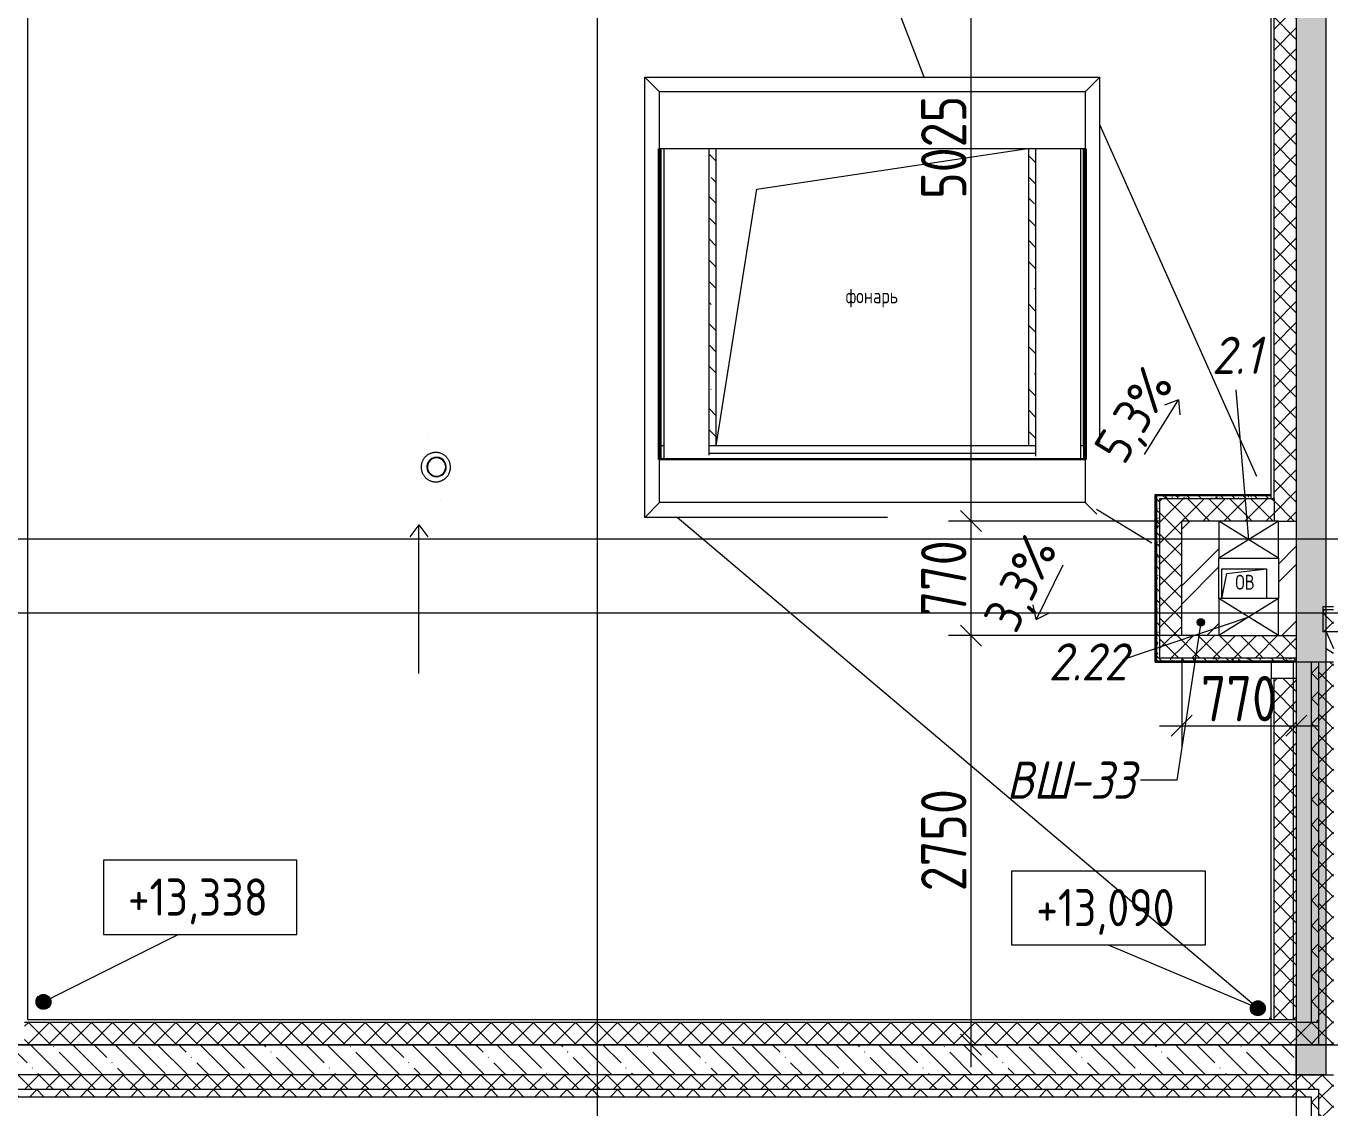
# Model space of a CAD drawing. Header units: millimetres. Extents: x -68946 to 690821, y -552984 to 293768.
# Drawn here: x 128727 to 137493, y -525181 to -517908 of the extents above; entities that cross this region are included whole.
import ezdxf

# ---------------------------------------------------------------- set-up
doc = ezdxf.new("R2010")
doc.units = ezdxf.units.MM
doc.linetypes.add('ADSK_Линия сетки', pattern=[2500, 2000, -250, 0, -250])
doc.layers.get('Defpoints').update_dxf_attribs({"color": 250})
for name, color, linetype, lineweight in [('Аннотация', 250, 'Continuous', 20), ('Крыша', 7, 'Continuous', 5), ('Марки окон', 7, 'Continuous', 9), ('Обобщенные модели', 250, 'Continuous', 9), ('Оборудование', 7, 'Continuous', 9), ('Ограждение', 7, 'Continuous', 5), ('Окна', 7, 'Continuous', 5), ('Оси', 250, 'Continuous', 9), ('Отметки', 7, 'Continuous', 9), ('Перекрытие', 7, 'Continuous', 9), ('Размеры', 7, 'Continuous', 9), ('Стены внутренние', 7, 'Continuous', 9), ('Стены наружные', 7, 'Continuous', 9), ('Стены несущие', 7, 'Continuous', 13), ('Стены отделка', 7, 'Continuous', 13), ('Стены перегородки', 7, 'Continuous', 13), ('Стены штриховка', 250, 'Continuous', 9), ('Узлы', 250, 'Continuous', 18)]:
    doc.layers.add(name, color=color, linetype=linetype, lineweight=lineweight)
doc.styles.add('GOST Common_1', font='', dxfattribs={"width": 0.9, "height": 250})
doc.styles.add('GOST Common_2', font='', dxfattribs={"width": 0.8, "height": 350})
doc.styles.add('GOST Common_I', font='', dxfattribs={"width": 0.9, "height": 250})
doc.styles.add('ISOCPEUR', font='isocpeur.ttf', dxfattribs={"width": 0.8, "height": 100})
doc.styles.add('ISOCPEUR_1', font='isocpeur.ttf', dxfattribs={"width": 0.9, "height": 250})
doc.styles.add('ISOCPEUR_I', font='isocpeui.ttf', dxfattribs={"width": 0.9, "height": 12.5})
doc.styles.add('А3', font='ГОСТ тип А.ttf')
doc.styles.get('GOST Common_1').set_extended_font_data('GOST Common')
doc.styles.get('GOST Common_2').set_extended_font_data('GOST Common')
doc.styles.get('GOST Common_I').set_extended_font_data('GOST Common', italic=True)
doc.dimstyles.new('ADSK_Основной_2_мм_1', dxfattribs={"dimscale": 304.8, "dimtxt": 201.142999, "dimasz": 0.463911, "dimexe": 0.492126, "dimexo": 0.492126, "dimgap": 0.098425, "dimtad": 1, "dimdec": 0, "dimdsep": 46, "dimtxsty": 'GOST Common_2', "dimblk1": 'OBLIQUE', "dimblk2": 'OBLIQUE', "dimsah": 1, "dimcen": 0.09, "dimdle": 0.492126, "dimazin": 0, "dimtfac": 1, "dimtdec": 4, "dimtix": 1, "dimtmove": 0, "dimatfit": 3, "dimfxl": 1, "dimtvp": 1, "dimtolj": 1, "dimtzin": 0, "dimlwd": 9, "dimlwe": 9, "dimarcsym": 2})
pattern_1 = [(135, (23667.23, -543980.64), (-142.56192, -142.56192), []), (135, (23809.8, -543980.64), (-142.56192, -142.56192), [252.016, -50.403, 3.353, -47.05])]
pattern_2 = [(45, (23667.23, -543980.64), (-70.71068, 70.71068), []), (135, (23667.23, -543980.64), (-70.71068, -70.71068), [])]
pattern_3 = [(135, (23667.23, -543980.64), (-84.85281, -84.85281), []), (225, (23667.23, -543980.64), (84.85281, -84.85281), [])]
pattern_4 = [(45, (23667.23, -543980.64), (-251.4472, 251.4472), []), (45, (23667.23, -543599.64), (-251.4472, 251.4472), [])]
pattern_5 = [(135, (23667.23, -543980.64), (-75.43415, -75.43415), [106.68, -17.78, 3.556, -17.78]), (135, (23667.23, -543905.25), (-75.43415, -75.43415), []), (50, (23667.23, -543980.64), (127.52922, -11.15758), [13.335, -146.685]), (355, (23667.23, -543980.64), (-24.66966, 133.74002), [10.668, -117.348]), (100.451, (23677.86, -543981.57), (102.85973, 122.58178), [11.333, -124.663]), (46.184, (23667.23, -543945.08), (189.75516, -29.43036), [20.002, -220.027]), (96.636, (23683.04, -543947.53), (166.1822, 173.1996), [17, -186.995]), (351.184, (23667.23, -543945.08), (166.18393, 173.19757), [16.002, -176.022]), (21, (23685.01, -543953.97), (106.130265, -71.58603), [13.335, -146.685]), (326, (23685.01, -543953.97), (43.26188, 128.93175), [10.668, -117.348]), (71.451, (23693.85, -543959.94), (149.39198, 57.34505), [11.333, -124.663]), (37.5, (23667.23, -543980.64), (2.162228, 59.188357), [3.353, -112.573, 3.353, -115.773, -117.793]), (37.5, (23667.23, -543980.64), (2.162228, 59.188357), [-235.052, 3.353, -114.44]), (7.5, (23667.23, -543980.64), (46.773857, 70.126152), [3.353, -64.567, 3.353, -109.906, -44.895]), (7.5, (23667.23, -543980.64), (46.773857, 70.126152), [-181.178, 3.353, -41.542]), (327.5, (23627.58, -543980.64), (94.913671, -4.010093), [3.353, -41.097, 3.353, -135.331, -184.023]), (327.5, (23627.58, -543980.64), (94.913671, -4.010093), [-183.134, 3.353, -180.67]), (317.5, (23609.8, -543980.64), (103.69057, 17.79882), [3.353, -54.432, 3.353, -88.748, -130.683]), (317.5, (23609.8, -543980.64), (103.69057, 17.79882), [-149.885, 3.353, -127.33])]

# ---------------------------------------------------------------- blocks, each defined once
blk = doc.blocks.new('_Wn_-As_OpeningMEP_floor__Rectangular - _Wn_-As_OpeningMEP_floor__Rectangular-32466820-АР3_Кладочный план кровли _17_930 С2-3')
at = {"layer": 'Узлы', "lineweight": 5}
for p, q in [((-150, -50), (-117.9, 117.9)), ((-117.9, 117.9), (150, 150))]:
    blk.add_line(p, q, dxfattribs=at)
blk = doc.blocks.new('_Wn_-As_OpeningMEP_floor__Rectangular - _Wn_-As_OpeningMEP_floor__Rectangular-37757487-АР3_Кладочный план кровли _17_930 С2-3')
at = {"layer": 'Узлы', "lineweight": 5}
for p, q in [((-775.5, 775.5), (1030.1, 1047)), ((-1050, -950), (-775.5, 775.5))]:
    blk.add_line(p, q, dxfattribs=at)
blk = doc.blocks.new('TN_Аэратор кровельный ТехноНИКОЛЬ - Аэратор кровельный ТехноНИКОЛЬ 160х460мм-V40-АР3_Кладочный план кровли _17_930 С2-3')
at = {"layer": 'Оборудование'}
for p, q in [((107762.3, 23324), (107762.2, 23324)), ((107807.2, 23172.3), (107806.9, 23172.3)), ((107832.2, 23044.7), (107832.5, 23044.8)), ((107848.6, 22887.4), (107848.7, 22887.5))]:
    blk.add_line(p, q, dxfattribs=at)
at = {"layer": 'Оборудование', "flags": 128}
for points in [[(107913.5, 23107.6), (107913.4, 23111.5), (107913.2, 23115.4), (107912.8, 23119.4), (107912.2, 23123.3), (107911.5, 23127.2), (107910.7, 23131), (107909.6, 23134.8), (107908.5, 23138.6), (107907.2, 23142.3), (107905.7, 23146), (107904.1, 23149.6), (107902.3, 23153.1), (107900.5, 23156.6), (107898.4, 23160), (107896.3, 23163.3), (107894, 23166.5), (107891.5, 23169.6), (107889, 23172.6), (107886.3, 23175.6), (107883.6, 23178.4), (107880.7, 23181.1), (107877.7, 23183.6), (107874.6, 23186.1), (107871.4, 23188.4), (107868.1, 23190.6), (107864.8, 23192.7), (107861.3, 23194.6), (107857.8, 23196.4), (107854.2, 23198.1), (107850.6, 23199.6), (107846.9, 23200.9), (107843.1, 23202.1), (107839.3, 23203.2), (107835.5, 23204.1), (107831.6, 23204.8), (107827.7, 23205.4), (107823.8, 23205.9), (107819.8, 23206.2), (107815.9, 23206.3), (107811.9, 23206.2), (107808, 23206.1), (107804.1, 23205.7), (107800.1, 23205.2), (107796.3, 23204.5), (107792.4, 23203.7), (107788.6, 23202.7), (107784.8, 23201.6), (107781, 23200.3), (107777.4, 23198.9), (107773.7, 23197.3), (107770.2, 23195.6), (107766.7, 23193.8), (107763.3, 23191.8), (107760, 23189.6), (107756.7, 23187.4), (107753.6, 23185), (107750.5, 23182.5), (107747.6, 23179.9), (107744.8, 23177.1), (107742, 23174.3), (107739.4, 23171.3), (107736.9, 23168.2), (107734.6, 23165.1), (107732.3, 23161.8), (107730.2, 23158.5), (107728.3, 23155), (107726.5, 23151.5), (107724.8, 23148), (107723.2, 23144.3), (107721.8, 23140.6), (107720.6, 23136.9), (107719.5, 23133.1), (107718.5, 23129.3), (107717.7, 23125.4), (107717.1, 23121.5), (107716.6, 23117.6), (107716.3, 23113.7), (107716.2, 23109.7), (107716.1, 23107.6)], [(107716.1, 23107.6), (107716.2, 23103.6), (107716.4, 23099.7), (107716.8, 23095.8), (107717.4, 23091.9), (107718.1, 23088), (107719, 23084.1), (107720, 23080.3), (107721.1, 23076.5), (107722.5, 23072.8), (107723.9, 23069.1), (107725.5, 23065.5), (107727.3, 23062), (107729.2, 23058.5), (107731.2, 23055.1), (107733.4, 23051.8), (107735.7, 23048.6), (107738.1, 23045.5), (107740.6, 23042.5), (107743.3, 23039.6), (107746.1, 23036.8), (107748.9, 23034.1), (107751.9, 23031.5), (107755, 23029), (107758.2, 23026.7), (107761.5, 23024.5), (107764.8, 23022.4), (107768.3, 23020.5), (107771.8, 23018.7), (107775.4, 23017.1), (107779, 23015.6), (107782.8, 23014.2), (107786.5, 23013), (107790.3, 23011.9), (107794.2, 23011), (107798, 23010.3), (107801.9, 23009.7), (107805.9, 23009.3), (107809.8, 23009), (107813.7, 23008.9), (107817.7, 23008.9), (107821.6, 23009.1), (107825.6, 23009.4), (107829.5, 23009.9), (107833.4, 23010.6), (107837.2, 23011.4), (107841.1, 23012.4), (107844.8, 23013.5), (107848.6, 23014.8), (107852.3, 23016.2), (107855.9, 23017.8), (107859.4, 23019.5), (107862.9, 23021.4), (107866.3, 23023.4), (107869.6, 23025.5), (107872.9, 23027.7), (107876, 23030.1), (107879.1, 23032.6), (107882, 23035.3), (107884.9, 23038), (107887.6, 23040.9), (107890.2, 23043.8), (107892.7, 23046.9), (107895, 23050.1), (107897.3, 23053.3), (107899.4, 23056.7), (107901.3, 23060.1), (107903.2, 23063.6), (107904.9, 23067.2), (107906.4, 23070.8), (107907.8, 23074.5), (107909, 23078.2), (107910.1, 23082), (107911.1, 23085.9), (107911.9, 23089.7), (107912.5, 23093.6), (107913, 23097.5), (107913.3, 23101.5), (107913.5, 23105.4), (107913.5, 23107.6)]]:
    blk.add_lwpolyline(points, dxfattribs=at)
at = {"layer": 'Оборудование'}
for centre, major_axis, start_param, end_param in [((107819.5, 23108.5), (-12.6, 63.8), 0.197218, 1.375315), ((107819.8, 23108.6), (-12.6, 63.8), 4.516907, 7.6585), ((107819.8, 23108.6), (-12, 60.8), 4.516907, 7.6585), ((107819.5, 23108.5), (-12.6, 63.8), 6.087704, 6.471737), ((107819.5, 23108.5), (-12, 60.8), 4.516907, 5.933399), ((107819.5, 23108.5), (-12.6, 63.8), 1.375315, 3.33881), ((107819.8, 23108.6), (-12.6, 63.8), 1.375315, 4.516907), ((107819.8, 23108.6), (-12, 60.8), 1.375315, 4.516907), ((107819.5, 23108.5), (-12, 60.8), 3.172849, 4.516907)]:
    blk.add_ellipse(centre, major_axis=major_axis, ratio=0.999485, start_param=start_param, end_param=end_param, dxfattribs=at)
blk = doc.blocks.new('Обобщенные модели 5 - Обобщенные модели 1-37758328-АР3_Кладочный план кровли _17_930 С2-3')
at = {"layer": 'Обобщенные модели', "lineweight": 13}
for p, q in [((109329.5, 23164.1), (109329.5, 23250)), ((109349.5, 23250), (109329.5, 23250)), ((111849.5, 23250), (109649.5, 23250)), ((112169.5, 23250), (112149.5, 23250)), ((112169.5, 23250), (112169.5, 23164.1))]:
    blk.add_line(p, q, dxfattribs=at)
blk = doc.blocks.new('Обобщенные модели 6 - Обобщенные модели 2-37758363-АР3_Кладочный план кровли _17_930 С2-3')
at = {"layer": 'Обобщенные модели'}
for p, q in [((109319.5, 25247), (109319.5, 25630)), ((112179.5, 25630), (109319.5, 25630)), ((112179.5, 25630), (112179.5, 25247)), ((112179.5, 25247), (109319.5, 25247)), ((109349.5, 23187.7), (109349.5, 25247)), ((109649.5, 25247), (109649.5, 23187.7)), ((111849.5, 23182.2), (111849.5, 25247)), ((112149.5, 25247), (112149.5, 23182.2)), ((109319.5, 23157), (109319.5, 23158)), ((112179.5, 23158), (109319.5, 23158)), ((109319.5, 22870), (109319.5, 23157)), ((112179.5, 23157), (109319.5, 23157)), ((109324.5, 23158.9), (109324.5, 23160)), ((112174.6, 23160), (109324.5, 23160)), ((109324.5, 23157), (109324.5, 23158.9)), ((112174.6, 23158.9), (109324.5, 23158.9)), ((109329.5, 23160), (109329.5, 23164.1)), ((112169.5, 23164.1), (109329.5, 23164.1)), ((112169.5, 23160), (109329.5, 23160)), ((109349.5, 23164.1), (109349.5, 23187.7)), ((111849.5, 23200.4), (109649.5, 23200.4)), ((112149.5, 23182.2), (112149.5, 23164.1)), ((112169.5, 23164.1), (112169.5, 23160)), ((112174.6, 23160), (112174.6, 23158.9)), ((112174.6, 23158.9), (112174.6, 23157)), ((112179.5, 23158), (112179.5, 23157)), ((112179.5, 23157), (112179.5, 22870)), ((112179.5, 22870), (109319.5, 22870))]:
    blk.add_line(p, q, dxfattribs=at)
blk = doc.blocks.new('Ограждение - Ограждение-38049911-АР3_Кладочный план кровли _17_930 С2-3')
at = {"layer": 'Ограждение'}
for p, q in [((109219.5, 22770), (109219.5, 25730)), ((109319.5, 25630), (109219.5, 25730)), ((109219.5, 25730), (112279.5, 25730)), ((112179.5, 25630), (112279.5, 25730)), ((112279.5, 23272.4), (112279.5, 25730)), ((109319.5, 22870), (109219.5, 22770)), ((112258.7, 22790.8), (112179.5, 22870)), ((110852.1, 22770), (109219.5, 22770))]:
    blk.add_line(p, q, dxfattribs=at)
blk = doc.blocks.new('_Wn_-As_OpeningMEP_wall__Rectangular - _Wn_-As_OpeningMEP_wall__Rectangular-38123671-АР3_Кладочный план кровли _17_930 С2-3')
at = {"layer": 'Узлы', "lineweight": 5}
for p, q in [((200, -125), (-200, 125)), ((200, 125), (-200, -125)), ((-200, 125), (-200, -125)), ((200, -125), (200, 125))]:
    blk.add_line(p, q, dxfattribs=at)
at = {"layer": 'Узлы'}
for p, q in [((200, 125), (-200, 125)), ((-200, 125), (-200, -125)), ((200, -125), (200, 125)), ((-200, -125), (200, -125))]:
    blk.add_line(p, q, dxfattribs=at)
blk = doc.blocks.new('Высотные отметки - Рамка-32693647-АР3_Кладочный план кровли _17_930 С2-3')
at = {"layer": 'Аннотация'}
for p, q in [((-6.5, 0), (-6.5, 5)), ((-6.5, 5), (6.5, 5)), ((6.5, 5), (6.5, 0)), ((6.5, 0), (-6.5, 0))]:
    blk.add_line(p, q, dxfattribs=at)
blk = doc.blocks.new('_Oblique')
at = {"color": 0, "linetype": 'ByBlock', "lineweight": -2}
blk.add_line((-0.5, -0.5), (0.5, 0.5), dxfattribs=at)
blk = doc.blocks.new('*D6396')
at = {"layer": 'Defpoints', "color": 0, "lineweight": 30, "transparency": 16777216}
for p in [(136497.2, -522005.6), (137267.2, -522005.6), (137267.2, -522611.7)]:
    blk.add_point(p, dxfattribs=at)
at = {"layer": 'Размеры', "color": 0, "lineweight": 9, "transparency": 16777216}
for p, q in [((136497.2, -522155.6), (136497.2, -522761.7)), ((137267.2, -522155.6), (137267.2, -522761.7)), ((136347.2, -522611.7), (137417.2, -522611.7))]:
    blk.add_line(p, q, dxfattribs=at)
at = {"layer": 'Размеры', "color": 0, "lineweight": 9, "transparency": 16777216, "xscale": 141.4, "yscale": 141.4, "zscale": 141.4, "rotation": 180}
blk.add_blockref('_Oblique', (136497.2, -522611.7), dxfattribs=at)
at = {"layer": 'Размеры', "color": 0, "lineweight": 9, "transparency": 16777216, "xscale": 141.4, "yscale": 141.4, "zscale": 141.4}
blk.add_blockref('_Oblique', (137267.2, -522611.7), dxfattribs=at)
at = {"layer": 'Размеры', "color": 0, "transparency": 16777216, "insert": (136882.2, -522429.3), "char_height": 304.8, "width": 454.106, "attachment_point": 5, "style": 'А3'}
blk.add_mtext('\\A1;770', dxfattribs=at)
blk = doc.blocks.new('*D6402')
at = {"layer": 'Defpoints', "color": 0, "lineweight": 30, "transparency": 16777216}
for p in [(136627.2, -516210.6), (135079.2, -521235.6), (136497.2, -521235.6)]:
    blk.add_point(p, dxfattribs=at)
at = {"layer": 'Размеры', "color": 0, "lineweight": 9, "transparency": 16777216}
for p, q in [((135079.2, -516060.6), (135079.2, -521385.6)), ((136477.2, -516210.6), (134929.2, -516210.6)), ((136347.2, -521235.6), (134929.2, -521235.6))]:
    blk.add_line(p, q, dxfattribs=at)
at = {"layer": 'Размеры', "color": 0, "lineweight": 9, "transparency": 16777216, "xscale": 141.4, "yscale": 141.4, "zscale": 141.4}
for p, rotation in [((135079.2, -516210.6), 90), ((135079.2, -521235.6), 270)]:
    blk.add_blockref('_Oblique', p, dxfattribs=dict(at, rotation=rotation))
at = {"layer": 'Размеры', "color": 0, "transparency": 16777216, "insert": (134896.8, -518723.1), "char_height": 304.8, "width": 605.475, "attachment_point": 5, "rotation": 90, "style": 'А3'}
blk.add_mtext('\\A1;5025', dxfattribs=at)
blk = doc.blocks.new('*D6403')
at = {"layer": 'Defpoints', "color": 0, "lineweight": 30, "transparency": 16777216}
for p in [(136497.2, -521235.6), (135079.2, -522005.6), (136747.2, -522005.6)]:
    blk.add_point(p, dxfattribs=at)
at = {"layer": 'Размеры', "color": 0, "lineweight": 9, "transparency": 16777216}
for p, q in [((135079.2, -521085.6), (135079.2, -522155.6)), ((136347.2, -521235.6), (134929.2, -521235.6)), ((136597.2, -522005.6), (134929.2, -522005.6))]:
    blk.add_line(p, q, dxfattribs=at)
at = {"layer": 'Размеры', "color": 0, "lineweight": 9, "transparency": 16777216, "xscale": 141.4, "yscale": 141.4, "zscale": 141.4}
for p, rotation in [((135079.2, -521235.6), 90), ((135079.2, -522005.6), 270)]:
    blk.add_blockref('_Oblique', p, dxfattribs=dict(at, rotation=rotation))
at = {"layer": 'Размеры', "color": 0, "transparency": 16777216, "insert": (134896.8, -521620.6), "char_height": 304.8, "width": 454.106, "attachment_point": 5, "rotation": 90, "style": 'А3'}
blk.add_mtext('\\A1;770', dxfattribs=at)
blk = doc.blocks.new('*D6404')
at = {"layer": 'Defpoints', "color": 0, "lineweight": 30, "transparency": 16777216}
for p in [(136747.2, -522005.6), (135079.2, -524755.6), (135179.2, -524755.6)]:
    blk.add_point(p, dxfattribs=at)
at = {"layer": 'Размеры', "color": 0, "lineweight": 9, "transparency": 16777216}
for p, q in [((135079.2, -521855.6), (135079.2, -524905.6)), ((136597.2, -522005.6), (134929.2, -522005.6)), ((135029.2, -524755.6), (134929.2, -524755.6))]:
    blk.add_line(p, q, dxfattribs=at)
at = {"layer": 'Размеры', "color": 0, "lineweight": 9, "transparency": 16777216, "xscale": 141.4, "yscale": 141.4, "zscale": 141.4}
for p, rotation in [((135079.2, -522005.6), 90), ((135079.2, -524755.6), 270)]:
    blk.add_blockref('_Oblique', p, dxfattribs=dict(at, rotation=rotation))
at = {"layer": 'Размеры', "color": 0, "transparency": 16777216, "insert": (134896.8, -523380.6), "char_height": 304.8, "width": 605.475, "attachment_point": 5, "rotation": 90, "style": 'А3'}
blk.add_mtext('\\A1;2750', dxfattribs=at)

msp = doc.modelspace()

# ---------------------------------------------------------------- hatches: boundary and pattern name
at = {"layer": 'Аннотация'}
h = msp.add_hatch(color=256, dxfattribs=at)
edge = h.paths.add_edge_path()
edge.add_arc((136625.1708, -521916.4807), 25, 0, 360)
at = {"layer": 'Отметки'}
h = msp.add_hatch(color=256, dxfattribs=at)
edge = h.paths.add_edge_path()
edge.add_arc((128844.3496, -524467.7356), 50, 0, 360)
h = msp.add_hatch(color=256, dxfattribs=at)
edge = h.paths.add_edge_path()
edge.add_arc((137008.563, -524510.6818), 50, 0, 360)
at = {"layer": 'Стены внутренние', "lineweight": 5}
h = msp.add_hatch(dxfattribs=at)
h.set_pattern_fill('FP_1', color=256, style=0, pattern_type=2)
h.set_pattern_definition(pattern_1)
h.paths.add_polyline_path([(137467.2304, -524955.6404), (137467.2304, -485605.6404), (137267.2304, -485605.6404), (137267.2304, -524955.6404), (137399.2356, -524955.6404)])
h = msp.add_hatch(dxfattribs=at)
h.set_pattern_fill('FP_1', color=256, style=0, pattern_type=2)
h.set_pattern_definition(pattern_1)
h.paths.add_polyline_path([(133366.7338, -520730.641), (133366.4623, -518733.6279), (133316.7338, -518733.6279), (133316.7338, -520730.641)])
h = msp.add_hatch(dxfattribs=at)
h.set_pattern_fill('FP_1', color=256, style=0, pattern_type=2)
h.set_pattern_definition(pattern_1)
h.paths.add_polyline_path([(135516.7338, -520730.641), (135516.7338, -518733.6279), (135466.7338, -518733.6279), (135466.7338, -520730.641)])
h = msp.add_hatch(dxfattribs=at)
h.set_pattern_fill('FP_43', color=256, style=0, pattern_type=2)
h.set_pattern_definition(pattern_4)
h.paths.add_polyline_path([(136747.2298, -521485.6408), (136747.2298, -521235.6408), (136497.2298, -521235.6408), (136497.2298, -521485.6408), (136690.3644, -521485.6408)])
h = msp.add_hatch(dxfattribs=at)
h.set_pattern_fill('FP_43', color=256, style=0, pattern_type=2)
h.set_pattern_definition(pattern_4)
h.paths.add_polyline_path([(137267.2298, -522005.6408), (137267.2298, -521235.6408), (137147.2298, -521235.6408), (137147.2298, -522005.6408)])
h = msp.add_hatch(dxfattribs=at)
h.set_pattern_fill('FP_43', color=256, style=0, pattern_type=2)
h.set_pattern_definition(pattern_4)
h.paths.add_polyline_path([(136747.2298, -522005.6408), (136747.2298, -521485.6408), (136497.2298, -521485.6408), (136497.2298, -522005.6408), (136690.3644, -522005.6408)])
h = msp.add_hatch(dxfattribs=at)
h.set_pattern_fill('FP_1', color=256, style=0, pattern_type=2)
h.set_pattern_definition(pattern_1)
h.paths.add_polyline_path([(137267.2298, -524955.6404), (137267.2298, -524755.6404), (128567.2304, -524755.6404), (128567.2304, -524955.6404), (136690.3644, -524955.6404)])
at = {"layer": 'Стены наружные', "lineweight": 5}
h = msp.add_hatch(dxfattribs=at)
h.set_pattern_fill('FP_33', color=256, style=0, pattern_type=2)
h.set_pattern_definition(pattern_2)
h.paths.add_polyline_path([(137147.2298, -521235.6408), (137267.2298, -521235.6408), (137267.2304, -516210.6404), (137117.2298, -516210.6404), (137117.2298, -521235.6408)])
h = msp.add_hatch(dxfattribs=at)
h.set_pattern_fill('FP_48', color=256, style=0, pattern_type=2)
h.set_pattern_definition(pattern_5)
h.paths.add_polyline_path([(136327.2298, -522175.6408), (136347.2298, -522175.6408), (136347.2298, -521065.6408), (136327.2298, -521065.6408), (136327.2298, -522044.4916)])
h = msp.add_hatch(dxfattribs=at)
h.set_pattern_fill('FP_48', color=256, style=0, pattern_type=2)
h.set_pattern_definition(pattern_5)
h.paths.add_polyline_path([(136690.3644, -521085.6408), (137097.2298, -521085.6408), (137097.2298, -521065.6408), (136347.2298, -521065.6408), (136347.2298, -521085.6408), (136497.2298, -521085.6408)])
h = msp.add_hatch(dxfattribs=at)
h.set_pattern_fill('FP_33', color=256, style=0, pattern_type=2)
h.set_pattern_definition(pattern_2)
h.paths.add_polyline_path([(136497.2298, -522155.6408), (136497.2298, -521085.6408), (136347.2298, -521085.6408), (136347.2298, -522155.6408)])
h = msp.add_hatch(dxfattribs=at)
h.set_pattern_fill('FP_33', color=256, style=0, pattern_type=2)
h.set_pattern_definition(pattern_2)
h.paths.add_polyline_path([(137117.2298, -521235.6408), (137117.2298, -521085.6408), (136497.2298, -521085.6408), (136497.2298, -521235.6408), (137044.8, -521235.6408)])
h = msp.add_hatch(dxfattribs=at)
h.set_pattern_fill('FP_33', color=256, style=0, pattern_type=2)
h.set_pattern_definition(pattern_2)
h.paths.add_polyline_path([(137867.2304, -521980.141), (137867.2304, -521830.141), (137717.2304, -521830.141), (137717.2304, -521980.141)])
h.paths.add_polyline_path([(137517.2304, -521980.141), (137517.2304, -521830.141), (137445.2298, -521830.141), (137445.2298, -521980.141)])
h = msp.add_hatch(dxfattribs=at)
h.set_pattern_fill('FP_33', color=256, style=0, pattern_type=2)
h.set_pattern_definition(pattern_2)
h.paths.add_polyline_path([(137267.2298, -522155.6408), (137267.2298, -522005.6408), (136497.2298, -522005.6408), (136497.2298, -522155.6408), (136690.3644, -522155.6408)])
h = msp.add_hatch(dxfattribs=at)
h.set_pattern_fill('FP_48', color=256, style=0, pattern_type=2)
h.set_pattern_definition(pattern_5)
h.paths.add_polyline_path([(136690.3644, -522175.6408), (137267.2298, -522175.6408), (137267.2298, -522155.6408), (136347.2298, -522155.6408), (136347.2298, -522175.6408), (136497.2298, -522175.6408)])
h = msp.add_hatch(dxfattribs=at)
h.set_pattern_fill('FP_34', color=256, style=0, pattern_type=2)
h.set_pattern_definition(pattern_3)
h.paths.add_polyline_path([(137367.2304, -524605.6404), (137417.2304, -524605.6404), (137417.2304, -522183.6408), (137367.2304, -522183.6408), (137367.2304, -524585.6404)])
h = msp.add_hatch(dxfattribs=at)
h.set_pattern_fill('FP_33', color=256, style=0, pattern_type=2)
h.set_pattern_definition(pattern_2)
h.paths.add_polyline_path([(137517.2304, -524755.6404), (137517.2304, -522183.6408), (137417.2304, -522183.6408), (137417.2304, -524755.6404)])
h = msp.add_hatch(dxfattribs=at)
h.set_pattern_fill('FP_33', color=256, style=0, pattern_type=2)
h.set_pattern_definition(pattern_2)
h.paths.add_polyline_path([(137267.2298, -524585.6404), (137267.2298, -522290.6404), (137117.2298, -522290.6404), (137117.2298, -524585.6404)])
h = msp.add_hatch(dxfattribs=at)
h.set_pattern_fill('FP_33', color=256, style=0, pattern_type=2)
h.set_pattern_definition(pattern_2)
h.paths.add_polyline_path([(137399.2356, -524755.6404), (137417.2304, -524755.6404), (137417.2304, -524605.6404), (128717.2304, -524605.6404), (128717.2304, -524755.6404), (136690.3644, -524755.6404)])
h = msp.add_hatch(dxfattribs=at)
h.set_pattern_fill('FP_33', color=256, style=0, pattern_type=2)
h.set_pattern_definition(pattern_2)
h.paths.add_polyline_path([(137367.2304, -525055.6404), (137417.2304, -525055.6404), (137417.2304, -524959.6404), (137247.2304, -524959.6404), (137247.2304, -524955.6404), (128267.2304, -524955.6404), (128267.2304, -525055.6404), (137267.2304, -525055.6404)])
h = msp.add_hatch(dxfattribs=at)
h.set_pattern_fill('FP_33', color=256, style=0, pattern_type=2)
h.set_pattern_definition(pattern_2)
h.paths.add_polyline_path([(137417.2304, -534055.6404), (137517.2304, -534055.6404), (137517.2304, -524959.6404), (137417.2304, -524959.6404), (137417.2304, -533645.6414)])
h = msp.add_hatch(dxfattribs=at)
h.set_pattern_fill('FP_34', color=256, style=0, pattern_type=2)
h.set_pattern_definition(pattern_3)
h.paths.add_polyline_path([(136690.3644, -525105.6404), (137367.2304, -525105.6404), (137367.2304, -525055.6404), (128217.2304, -525055.6404), (128217.2304, -525105.6404), (131019.3944, -525105.6404)])
h = msp.add_hatch(dxfattribs=at)
h.set_pattern_fill('FP_34', color=256, style=0, pattern_type=2)
h.set_pattern_definition(pattern_3)
h.paths.add_polyline_path([(137399.2356, -534105.6404), (137417.2304, -534105.6404), (137417.2304, -525055.6404), (137367.2304, -525055.6404), (137367.2304, -534105.6404)])

# ---------------------------------------------------------------- linework, layer by layer
at = {"layer": 'Аннотация'}
for p, q in [((136625.1708, -521916.4807), (136463.4938, -522977.346)), ((136463.4938, -522977.346), (136218.7758, -522977.346))]:
    msp.add_line(p, q, dxfattribs=at)
msp.add_circle((136625.1708, -521916.4807), 25, dxfattribs=at)
at = {"layer": 'Крыша'}
for p, q in [((134764.7208, -518250.641), (133488.4603, -514933.141)), ((135946.7338, -518574.6256), (137000.2707, -520934.3861)), ((136145.0752, -523780.6921), (133105.0215, -521210.641)), ((136295.769, -521383.5253), (135924.9837, -521158.1944)), ((137467.2304, -521980.3039), (137517.2304, -522092.2962)), ((137517.2304, -522125.8225), (137467.2304, -522095.4369)), ((137097.2298, -522183.6408), (137097.2298, -522290.6404)), ((136969.4791, -524477.6404), (136145.0752, -523780.6921)), ((137097.2298, -524585.6404), (137087.7668, -524577.6404)), ((137097.2175, -524577.6404), (137097.2298, -524585.6404))]:
    msp.add_line(p, q, dxfattribs=at)
at = {"layer": 'Марки окон'}
for p, q in [((136947.2298, -521360.6408), (136863.1882, -520352.4627)), ((136947.2298, -521880.6408), (136097.885, -522168.6278))]:
    msp.add_line(p, q, dxfattribs=at)
at = {"layer": 'Оси', "linetype": 'ADSK_Линия сетки', "ltscale": 100}
for p, q in [((132567.2307, -482778.6358), (132567.2307, -547719.4803)), ((137267.2304, -482778.6358), (137267.2304, -547719.4803)), ((88763.207, -521355.6404), (180488.1093, -521355.6404)), ((180488.1093, -521855.5211), (122987.2298, -521855.5211)), ((88763.207, -524755.6404), (180488.1093, -524755.6404))]:
    msp.add_line(p, q, dxfattribs=at)
at = {"layer": 'Отметки'}
for p, q in [((128844.3496, -524467.7356), (129750.8013, -524015.0583)), ((129750.8013, -524015.0583), (129896.846, -524015.0583)), ((137008.563, -524510.6818), (136003.8249, -524085.9238))]:
    msp.add_line(p, q, dxfattribs=at)
for centre in [(128844.3496, -524467.7356), (137008.563, -524510.6818)]:
    msp.add_circle(centre, 50, dxfattribs=at)
at = {"layer": 'Перекрытие'}
for p, q in [((136767.2304, -521755.6408), (136767.2304, -521555.6408)), ((136767.2304, -521555.6408), (137067.2304, -521555.6408)), ((137067.2304, -521555.6408), (137067.2304, -521755.6408))]:
    msp.add_line(p, q, dxfattribs=at)
at = {"layer": 'Размеры'}
for p, q in [((136247.6241, -520788.0874), (136474.8561, -520420.0586)), ((136474.8561, -520420.0586), (136380.5951, -520455.8792)), ((136474.8561, -520420.0586), (136485.0597, -520520.3788)), ((131367.8882, -521260.8941), (131306.502, -521340.8941)), ((131367.8882, -521260.8941), (131429.2744, -521340.8941)), ((131367.8882, -522260.8941), (131367.8882, -521260.8941)), ((135698.317, -521531.8076), (135517.6727, -521898.0471)), ((135517.6727, -521898.0471), (135498.0078, -521799.1453)), ((135517.6727, -521898.0471), (135608.1148, -521853.4546))]:
    msp.add_line(p, q, dxfattribs=at)
at = {"layer": 'Стены наружные'}
msp.add_line((137367.2304, -524959.6404), (137247.2304, -524959.6404), dxfattribs=at)
at = {"layer": 'Стены несущие', "lineweight": 50}
for p, q in [((132986.7338, -518733.6279), (132986.7338, -520822.6014)), ((135846.7338, -520822.6014), (135846.7338, -518733.6279))]:
    msp.add_line(p, q, dxfattribs=at)
at = {"layer": 'Стены отделка', "lineweight": 5}
for p, q in [((136319.2298, -522183.6408), (136319.2298, -521057.6408)), ((136319.2298, -521057.6408), (137097.2298, -521057.6408)), ((137267.2298, -522005.6408), (137267.2298, -522183.6408)), ((136319.2298, -522183.6408), (137247.2304, -522183.6408)), ((137247.2304, -524585.6404), (137247.2304, -522183.6408)), ((137367.2304, -522183.6408), (137267.2304, -522183.6408)), ((137517.2304, -522183.6408), (137417.2304, -522183.6408)), ((137517.2304, -524755.6404), (137417.2304, -524755.6404)), ((137247.2304, -524955.6404), (137247.2304, -524959.6404)), ((137517.2304, -524959.6404), (137417.2304, -524959.6404))]:
    msp.add_line(p, q, dxfattribs=at)
at = {"layer": 'Стены перегородки'}
for p, q in [((137467.2304, -524955.6404), (137467.2304, -485405.6404)), ((128737.2304, -514607.641), (128737.2304, -524585.6404)), ((137267.2304, -515530.6404), (137267.2304, -524955.6404)), ((137267.2298, -516210.6404), (137267.2298, -522005.6408)), ((137097.2298, -521057.6408), (137097.2298, -516360.6404)), ((133366.7338, -520730.641), (133366.7338, -518733.6279)), ((135466.7338, -518733.6279), (135466.7338, -520730.641)), ((137097.2298, -521085.6408), (137097.2298, -521057.6408)), ((137117.2298, -521085.6408), (137097.2298, -521085.6408)), ((137117.2298, -521085.6408), (137117.2298, -521235.6408)), ((136747.2298, -521235.6408), (136497.2298, -521235.6408)), ((136497.2298, -522005.6408), (136497.2298, -521235.6408)), ((137147.2298, -521235.6408), (137267.2298, -521235.6408)), ((136747.2298, -521755.6408), (136747.2298, -521485.6408)), ((137147.2298, -521485.6408), (137147.2298, -521755.6408)), ((137445.2298, -521810.141), (137517.2304, -521810.141)), ((137445.2298, -521810.141), (137445.2298, -521980.141)), ((136747.2298, -522005.6408), (136497.2298, -522005.6408)), ((137147.2298, -522005.6408), (137267.2298, -522005.6408)), ((137717.2304, -521980.141), (137445.2298, -521980.141)), ((137417.2304, -522183.6408), (137367.2304, -522183.6408)), ((137367.2304, -522183.6408), (137367.2304, -524605.6404)), ((137417.2304, -522183.6408), (137417.2304, -524755.6404)), ((137097.2298, -524585.6404), (137097.2298, -522290.6404)), ((137097.2298, -522290.6404), (137267.2298, -522290.6404)), ((137267.2298, -522290.6404), (137267.2298, -524585.6404)), ((128737.2304, -524585.6404), (137267.2304, -524585.6404)), ((137367.2304, -524605.6404), (137267.2304, -524605.6404)), ((137417.2304, -524755.6404), (128567.2304, -524755.6404)), ((137267.2298, -524955.6404), (137267.2298, -524755.6404)), ((128367.2304, -524955.6404), (137267.2298, -524955.6404)), ((137267.2304, -524955.6404), (137467.2304, -524955.6404)), ((137417.2304, -524959.6404), (137367.2304, -524959.6404)), ((128267.2304, -525055.6404), (137417.2304, -525055.6404)), ((137417.2304, -525055.6404), (137417.2304, -534055.6404)), ((128217.2304, -525105.6404), (137367.2304, -525105.6404)), ((137367.2304, -525105.6404), (137367.2304, -534105.6404))]:
    msp.add_line(p, q, dxfattribs=at)
at = {"layer": 'Стены штриховка'}
for p, q in [((137117.2298, -521085.6408), (137117.2298, -516360.6404)), ((132991.7338, -520820.6889), (132991.7338, -518733.6279)), ((132996.7338, -520730.641), (132996.7338, -518733.6279)), ((135836.7338, -520730.641), (135836.7338, -518733.6279)), ((135841.7338, -520820.6889), (135841.7338, -518733.6279)), ((136323.2298, -521061.6408), (136323.2298, -522179.6408)), ((137097.2298, -521061.6408), (136323.2298, -521061.6408)), ((136327.2298, -521065.6408), (136327.2298, -522175.6408)), ((137097.2298, -521065.6408), (136327.2298, -521065.6408)), ((136347.2298, -521085.6408), (136347.2298, -522155.6408)), ((137097.2298, -521085.6408), (136347.2298, -521085.6408)), ((137445.2298, -521830.141), (137517.2304, -521830.141)), ((136323.2298, -522179.6408), (137267.2298, -522179.6408)), ((136327.2298, -522175.6408), (137267.2298, -522175.6408)), ((136347.2298, -522155.6408), (137267.2298, -522155.6408)), ((137267.2304, -522183.6408), (137247.2304, -522183.6408)), ((137117.2298, -524585.6404), (137117.2298, -522290.6404)), ((137267.2304, -524605.6404), (128717.2304, -524605.6404)), ((137417.2304, -524605.6404), (137367.2304, -524605.6404))]:
    msp.add_line(p, q, dxfattribs=at)

# ---------------------------------------------------------------- block references
at = {"layer": 'Обобщенные модели'}
for name in ['Обобщенные модели 6 - Обобщенные модели 2-37758363-АР3_Кладочный план кровли _17_930 С2-3', 'Обобщенные модели 5 - Обобщенные модели 1-37758328-АР3_Кладочный план кровли _17_930 С2-3']:
    msp.add_blockref(name, (23667.2298, -543980.641), dxfattribs=at)
at = {"layer": 'Оборудование'}
msp.add_blockref('TN_Аэратор кровельный ТехноНИКОЛЬ - Аэратор кровельный ТехноНИКОЛЬ 160х460мм-V40-АР3_Кладочный план кровли _17_930 С2-3', (23667.2298, -543980.641), dxfattribs=at)
at = {"layer": 'Ограждение'}
msp.add_blockref('Ограждение - Ограждение-38049911-АР3_Кладочный план кровли _17_930 С2-3', (23667.2298, -543980.641), dxfattribs=at)
at = {"layer": 'Окна'}
for name, p in [('_Wn_-As_OpeningMEP_floor__Rectangular - _Wn_-As_OpeningMEP_floor__Rectangular-37757487-АР3_Кладочный план кровли _17_930 С2-3', (134416.7338, -519780.641)), ('_Wn_-As_OpeningMEP_wall__Rectangular - _Wn_-As_OpeningMEP_wall__Rectangular-38123671-АР3_Кладочный план кровли _17_930 С2-3', (136947.2298, -521360.6408)), ('_Wn_-As_OpeningMEP_floor__Rectangular - _Wn_-As_OpeningMEP_floor__Rectangular-32466820-АР3_Кладочный план кровли _17_930 С2-3', (136917.2304, -521705.6408)), ('_Wn_-As_OpeningMEP_wall__Rectangular - _Wn_-As_OpeningMEP_wall__Rectangular-38123671-АР3_Кладочный план кровли _17_930 С2-3', (136947.2298, -521880.6408))]:
    msp.add_blockref(name, p, dxfattribs=at)
at = {"layer": 'Отметки', "extrusion": (0, 0, -1), "xscale": 99.99999999999993, "yscale": 99.99999999999993, "zscale": 99.99999999999993}
msp.add_blockref('Высотные отметки - Рамка-32693647-АР3_Кладочный план кровли _17_930 С2-3', (-129896.846, -524015.0583), dxfattribs=at)
at = {"layer": 'Отметки', "xscale": 99.99999999999993, "yscale": 99.99999999999993, "zscale": 99.99999999999993}
msp.add_blockref('Высотные отметки - Рамка-32693647-АР3_Кладочный план кровли _17_930 С2-3', (136003.8249, -524085.9238), dxfattribs=at)

# ---------------------------------------------------------------- texts
at = {"layer": 'Аннотация', "attachment_point": 1}
for s, insert, char_height, width, style in [('фонарь', (134237.5548, -519671.6855), 100, 448.945, 'ISOCPEUR'), ('ОВ', (136857.2515, -521596.6854), 100, 160.3375, 'ISOCPEUR'), ('ВШ', (135319.8539, -522852.346), 250, 505.063125, 'GOST Common_I'), ('-33', (135736.5727, -522852.346), 250, 584.430187, 'GOST Common_I')]:
    msp.add_mtext(s, dxfattribs=dict(at, insert=insert, char_height=char_height, width=width, style=style))
at = {"layer": 'Марки окон', "char_height": 250, "attachment_point": 1, "style": 'ISOCPEUR_I'}
for s, insert, width in [('2.1', (136699.2701, -519996.1086), 360.759375), ('2.22', (135601.4933, -522057.2737), 577.215)]:
    msp.add_mtext(s, dxfattribs=dict(at, insert=insert, width=width))
at = {"layer": 'Отметки', "char_height": 250, "width": 1164.590943, "attachment_point": 1, "line_spacing_factor": 1.022761, "style": 'GOST Common_1'}
for s, insert in [('+13,338', (129411.5998, -523638.3513)), ('+13,090', (135518.5787, -523709.2167))]:
    msp.add_mtext(s, dxfattribs=dict(at, insert=insert))
at = {"layer": 'Размеры', "char_height": 250, "width": 854.495671, "attachment_point": 1, "line_spacing_factor": 1.149209, "style": 'ISOCPEUR_1'}
for s, insert, rotation in [('5,3%', (135896.2818, -520735.4307), 58.30757092), ('3,3%', (135157.5778, -521889.7575), 63.74559217)]:
    msp.add_mtext(s, dxfattribs=dict(at, insert=insert, rotation=rotation))

# ---------------------------------------------------------------- dimensions: what is measured, and where the dimension line sits
at = {"layer": 'Размеры'}
for base, p1, p2, override, picture, middle in [((135079.2118, -521235.6408), (136627.2298, -516210.6404), (136497.2298, -521235.6408), {"dimtxt": 1, "dimlfac": 1, "dimpost": '<>', "dimtxsty": 'А3', "dimfxl": 5026.681725}, '*D6402', (134896.8118, -518723.1406)), ((135079.2118, -522005.6408), (136497.2298, -521235.6408), (136747.2298, -522005.6408), {"dimtxt": 1, "dimlfac": 1, "dimpost": '<>', "dimtxsty": 'А3', "dimfxl": 809.567786}, '*D6403', (134896.8118, -521620.6408)), ((135079.2118, -524755.6404), (136747.2298, -522005.6408), (135179.1967, -524755.6404), {"dimtxt": 1, "dimlfac": 1, "dimpost": '<>', "dimtxsty": 'А3', "dimfxl": 3165.631936}, '*D6404', (134896.8118, -523380.6406))]:
    dim = msp.add_linear_dim(base=base, p1=p1, p2=p2, angle=90, dimstyle='ADSK_Основной_2_мм_1', override=override, dxfattribs=at)
    dim.commit()
    dim.dimension.update_dxf_attribs({"geometry": picture, "text_midpoint": middle})
dim = msp.add_linear_dim(base=(137267.2298, -522611.7471), p1=(136497.2298, -522005.6408), p2=(137267.2298, -522005.6408), dimstyle='ADSK_Основной_2_мм_1', override={"dimtxt": 1, "dimlfac": 1, "dimpost": '<>', "dimtxsty": 'А3', "dimfxl": 770}, dxfattribs=at)
dim.commit()
dim.dimension.update_dxf_attribs({"geometry": '*D6396', "text_midpoint": (136882.2298, -522429.3471)})

doc.saveas('drawing.dxf')
